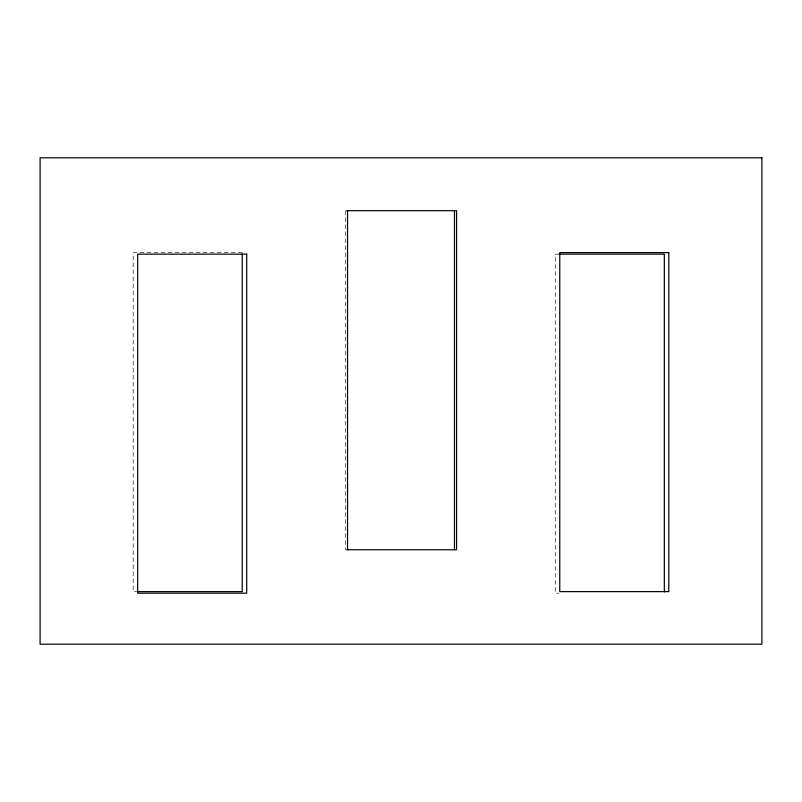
<?xml version="1.0" encoding="UTF-8"?>
<svg xmlns="http://www.w3.org/2000/svg" width="802" height="802" viewBox="0 0 802 802"><rect width="100%" height="100%" fill="white"/><g stroke="black" fill="none" stroke-linecap="round" stroke-linejoin="round"><path stroke-width="0.6" stroke-dasharray="4.01 3.01" d="M242.234 252.58L133.192 252.58L133.192 591.615L136.911 591.615M559.004 254.144L555.285 254.144L555.285 593.189L559.004 593.189M345.421 210.695L345.421 549.741"/><path stroke-width="1.2" d="M346.664 210.695L456.579 210.695L456.579 549.741L346.664 549.741M559.004 254.144L664.327 254.144L664.327 591.936M138.144 591.615L242.234 591.615L242.234 253.823M454.463 210.695L454.463 549.741M347.537 210.695L347.537 549.741M761.9 157.804L40.1 157.804L40.1 644.196L761.9 644.196L761.9 157.804M668.808 252.58L559.766 252.58L559.766 591.615L668.808 591.615L668.808 252.58M246.715 254.144L137.673 254.144L137.673 593.189L246.715 593.189L246.715 254.144"/></g></svg>
